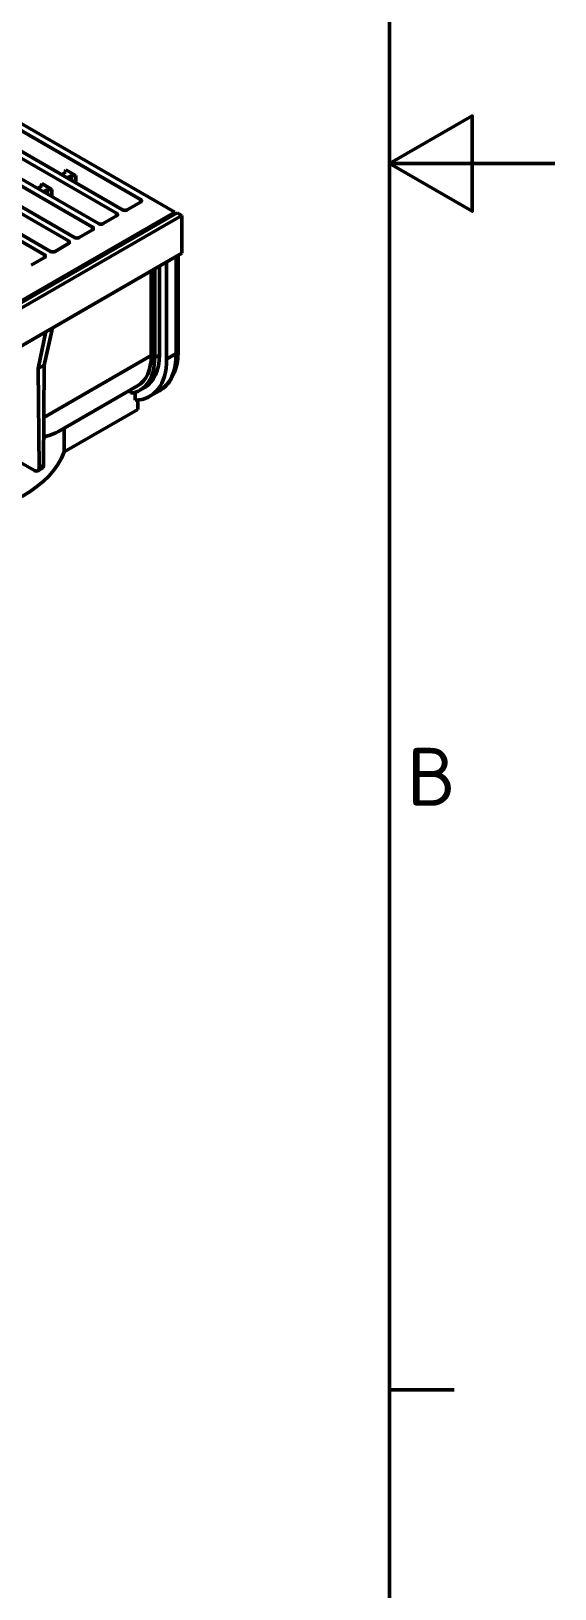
# Model space of a CAD drawing. Header units: millimetres. Extents: x 0 to 2100, y 0 to 1485.
# Drawn here: x 1941.6 to 2100, y 311 to 782.6 of the extents above; entities that cross this region are included whole.
import ezdxf

# ---------------------------------------------------------------- set-up
doc = ezdxf.new("R2010")
doc.units = ezdxf.units.MM
doc.header["$LTSCALE"] = 5
doc.layers.get('0').update_dxf_attribs({"lineweight": 50})
for name, color, linetype, lineweight in [('Rahmen (ISO)', 7, 'Continuous', 50), ('Sichtbar (ISO)', 7, 'Continuous', 50), ('Sichtbar schmal (ISO)', 7, 'Continuous', 50)]:
    doc.layers.add(name, color=color, linetype=linetype, lineweight=lineweight)
doc.styles.add('Notiztext (DIN)', font='isocpeur.ttf')

# ---------------------------------------------------------------- blocks, each defined once
blk = doc.blocks.new('Ränder Standardrahmen')
at = {"layer": 'Rahmen (ISO)'}
blk.add_line((410, 74.25), (413.9, 74.25), dxfattribs=at)
at = {"layer": 'Rahmen (ISO)', "flags": 128}
for points in [[(10, 10), (10, 287), (410, 287), (410, 10), (10, 10)], [(420, 148.5), (410, 148.5), (415, 151.387), (415, 145.613), (410, 148.5)]]:
    blk.add_lwpolyline(points, dxfattribs=at)
at = {"layer": 'Rahmen (ISO)', "color": 179, "insert": (411.053, 109.625), "char_height": 3.5, "attachment_point": 7, "style": 'Notiztext (DIN)'}
blk.add_mtext('B', dxfattribs=at)

msp = doc.modelspace()

# ---------------------------------------------------------------- linework, layer by layer
at = {"layer": 'Sichtbar (ISO)'}
for p, q in [((1903.058, 775.085), (1985.012, 727.769)), ((1909.76, 769.116), (1974.672, 731.638)), ((1902.496, 764.922), (1967.409, 727.445)), ((1969.228, 728.495), (1904.315, 765.972)), ((1895.233, 760.728), (1960.145, 723.251)), ((1961.964, 724.301), (1897.052, 761.778)), ((1887.969, 756.535), (1952.881, 719.057)), ((1954.7, 720.108), (1889.788, 757.585)), ((1880.705, 752.341), (1945.617, 714.864)), ((1947.436, 715.914), (1882.524, 753.391)), ((1952.049, 740.617), (1955.081, 738.867)), ((1944.796, 735.7), (1943.508, 734.957)), ((1944.711, 735.651), (1944.711, 736.074)), ((1944.786, 736.424), (1947.817, 734.673)), ((1952.06, 739.894), (1950.772, 739.15)), ((1951.975, 739.845), (1951.975, 740.267)), ((1953.828, 738.873), (1952.54, 738.13)), ((1953.828, 737.386), (1953.828, 738.873)), ((1955.081, 738.867), (1955.081, 736.662)), ((1946.564, 734.679), (1945.276, 733.936)), ((1946.564, 733.192), (1946.564, 734.679)), ((1947.817, 734.673), (1947.817, 732.469)), ((1278.612, 319.929), (1985.012, 727.769)), ((1278.648, 319.337), (1985.754, 727.586)), ((1280.062, 318.521), (1987.169, 726.769)), ((1967.409, 726.628), (1963.378, 724.301)), ((1974.672, 730.822), (1970.642, 728.495)), ((1985.012, 727.769), (1985.012, 727.157)), ((1985.754, 727.586), (1987.169, 726.769)), ((1987.169, 726.769), (1987.169, 715.338)), ((1960.145, 722.435), (1956.114, 720.108)), ((1952.881, 718.241), (1948.851, 715.914)), ((1859.719, 641.755), (1987.169, 715.338)), ((1945.617, 714.047), (1941.587, 711.72)), ((1982.572, 712.684), (1982.572, 683.291)), ((1986.057, 714.697), (1986.057, 685.781)), ((1977.906, 684.352), (1977.906, 709.99)), ((1978.966, 683.74), (1978.966, 710.602)), ((1980.38, 684.556), (1980.38, 711.419)), ((1943.736, 680.464), (1946.065, 691.607)), ((1948.056, 692.756), (1945.536, 681.504)), ((1945.536, 681.504), (1943.736, 680.464)), ((1943.964, 650.386), (1943.736, 680.464)), ((1945.536, 681.504), (1945.308, 651.162)), ((1973.763, 675.197), (1949.875, 661.405)), ((1975.928, 674.714), (1974.513, 673.897)), ((1971.612, 673.955), (1971.612, 672.951)), ((1973.027, 673.249), (1973.027, 670.877)), ((1973.804, 668.022), (1973.804, 670.911)), ((1977.478, 672.029), (1980.377, 673.703)), ((1951.582, 655.192), (1973.804, 668.022)), ((1951.582, 655.192), (1951.582, 662.39)), ((1938.313, 652.03), (1942.562, 649.576)), ((1944.885, 650.241), (1943.559, 649.475))]:
    msp.add_line(p, q, dxfattribs=at)
for centre, major_axis, ratio, start_param, end_param in [((1954.475, 740.267), (-2.5, 0), 0.5773503, 6.0381997, 6.5449847), ((1947.211, 736.074), (-2.5, 0), 0.5773503, 6.0381997, 6.5449847), ((1954.475, 740.267), (-2.5, 0), 0.5773503, 1.3089969, 1.8157819), ((1947.211, 736.074), (-2.5, 0), 0.5773503, 1.3089969, 1.8157819), ((1973.965, 731.23), (1, 0), 0.5773503, 5.4977871, 7.0685835), ((1966.702, 727.036), (1, 0), 0.5773503, 5.4977871, 7.0685835), ((1969.935, 728.903), (1, 0), 0.5773503, 3.9269908, 5.4977871), ((1959.438, 722.843), (1, 0), 0.5773503, 5.4977871, 7.0685835), ((1962.671, 724.709), (1, 0), 0.5773503, 3.9269908, 5.4977871), ((1952.174, 718.649), (1, 0), 0.5773503, 5.4977871, 7.0685835), ((1955.407, 720.516), (1, 0), 0.5773503, 3.9269908, 5.4977871), ((1944.91, 714.455), (1, 0), 0.5773503, 5.4977871, 7.0685835), ((1948.144, 716.322), (1, 0), 0.5773503, 3.9269908, 5.4977871), ((1963.763, 692.517), (10, -17.321), 0.5773503, 0, 0.7853982), ((1965.178, 693.334), (10.75, -18.62), 0.5773503, 0, 0.7853982), ((1963.763, 692.517), (10.75, -18.62), 0.5773503, 6.0402876, 7.0685835), ((1965.178, 693.334), (12.3, -21.304), 0.5773503, 5.9659185, 7.0685835), ((1906.099, 660.776), (46.5, 0), 0.5773503, 4.9219003, 6.073674), ((1943.894, 651.978), (0.987, -1.74), 0.5823664, 0.0044401, 0.7898383), ((1942.55, 651.202), (1.013, -1.725), 0.5722902, 5.4934993, 7.0642956)]:
    msp.add_ellipse(centre, major_axis=major_axis, ratio=ratio, start_param=start_param, end_param=end_param, dxfattribs=at)
for points, knots in [([(1986.057, 685.781), (1986.057, 684.724), (1985.986, 683.698), (1985.692, 681.728), (1985.471, 680.785), (1984.872, 679.002), (1984.494, 678.163), (1983.579, 676.618), (1983.041, 675.912), (1981.815, 674.67), (1981.126, 674.135), (1980.377, 673.703)], [0, 0, 0, 0, 0.15707963, 0.15707963, 0.31415927, 0.31415927, 0.4712389, 0.4712389, 0.62831853, 0.62831853, 0.78539816, 0.78539816, 0.78539816, 0.78539816]), ([(1945.372, 659.688), (1946.147, 659.93), (1946.862, 660.149), (1948.239, 660.628), (1948.89, 660.888), (1949.608, 661.255), (1949.744, 661.329), (1949.875, 661.405)], [9.8073517, 9.8073517, 9.8073517, 9.8073517, 10.2857016, 10.2857016, 10.8089845, 10.8089845, 10.9357112, 10.9357112, 10.9357112, 10.9357112])]:
    msp.add_open_spline(points, degree=3, knots=knots, dxfattribs=at)
at = {"layer": 'Sichtbar schmal (ISO)'}
for p, q in [((1974.672, 731.638), (1974.672, 730.822)), ((1967.409, 727.445), (1967.409, 726.628)), ((1960.145, 723.251), (1960.145, 722.435)), ((1952.881, 719.057), (1952.881, 718.241)), ((1945.617, 714.864), (1945.617, 714.047)), ((1985.472, 714.358), (1985.472, 684.964)), ((1945.417, 665.595), (1977.906, 684.352)), ((1980.38, 684.556), (1978.966, 683.74)), ((1985.472, 684.964), (1982.572, 683.291)), ((1945.308, 651.162), (1943.964, 650.386))]:
    msp.add_line(p, q, dxfattribs=at)
for centre, major_axis, start_param, end_param in [((1968.077, 695.007), (12.3, -21.304), 0, 0.7853982), ((1984.057, 685.781), (2, 0), 5.4977871, 6.2831853)]:
    msp.add_ellipse(centre, major_axis=major_axis, ratio=0.5773503, start_param=start_param, end_param=end_param, dxfattribs=at)

# ---------------------------------------------------------------- block references
at = {"xscale": 5, "yscale": 5, "zscale": 5}
msp.add_blockref('Ränder Standardrahmen', (0, 0), dxfattribs=at)

doc.saveas('drawing.dxf')
